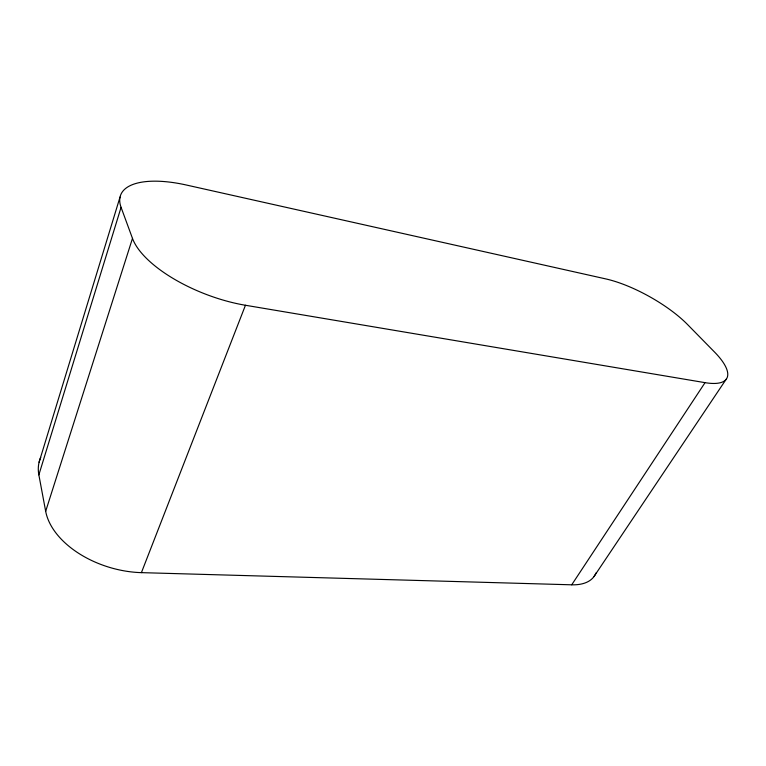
<?xml version="1.0" encoding="UTF-8"?>
<svg xmlns="http://www.w3.org/2000/svg" width="766" height="766" viewBox="0 0 766 766"><rect width="100%" height="100%" fill="white"/><g stroke="black" fill="none" stroke-linecap="round" stroke-linejoin="round"><path stroke-width="1.15" d="M39.095 462.243L120.023 197.101M38.855 474.863L121.076 207.337A87.688 34.805 20.8 0 1 186.176 184.979L605.829 278.92A68.892 21.965 29.3 0 1 687.619 324.612L714.515 352.025A67.772 22.042 30 0 1 705.046 382.655L571.714 584.812L141.404 572.642A81.225 51.102 16.8 0 1 45.673 511.295L38.855 474.863A76.294 45.998 16.5 0 1 40.742 457.407M45.673 511.295L132.48 238.389L121.076 207.337M141.404 572.642L245.455 305.261L705.046 382.655M593.976 576.587L726.187 379.237M595.929 573.025A60.447 30.717 32.5 0 1 571.714 584.812M245.455 305.261A93.806 39.076 21.1 0 1 132.48 238.389"/></g></svg>
